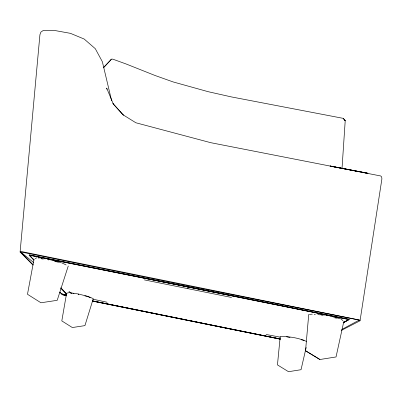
<?xml version="1.0" encoding="UTF-8"?>
<svg xmlns="http://www.w3.org/2000/svg" width="402" height="402" viewBox="0 0 402 402"><rect width="100%" height="100%" fill="white"/><g stroke="black" fill="none" stroke-linecap="round" stroke-linejoin="round"><path stroke-width="0.6" d="M187.925 288.661L188.025 286.847L29.155 255.104L33.858 260.009M342.007 168.674L345.212 120.741L344.695 119.771L343.087 118.329L231.331 96.902L208.226 91.706L173.076 81.918L154.956 75.455L126.127 63.993L113.103 59.265L111.907 59.044L110.957 59.401M343.816 321.479L336.037 356.956L319.917 359.509L305.545 350.765L308.736 314.414M33.014 265.114L20.1 252.024L39.924 34.718L40.883 32.115L43.225 30.492L55.496 30.642L70.43 33.341L84.174 39.039L95.304 48.697L102.359 61.737L111.655 100.837M341.278 330.439L360.046 320.771L381.9 178.9L381.674 177.016L380.764 175.981L210.738 142.685L135.861 122.766L123.148 114.871L112.952 103.575L123.394 115.138L123.148 114.871M34.049 259.069L27.482 294.279L40.949 302.771L57.215 300.319L68.27 265.963M78.239 294.56L78.345 294.103L78.445 294.601M306.158 347.459L301.033 369.709L288.525 371.699L277.46 364.9L280.214 336.534C289.038 336.368 298.359 337.831 306.394 341.383M48.386 260.064L48.526 259.476M103.962 67.34L111.148 59.551L103.309 67.702M343.745 322.309L349.147 319.283L29.215 254.873L31.351 257.104M341.71 329.529L359.303 320.047L360.046 320.771M35.19 258.541L36.899 257.752M20.1 252.024L22.532 251.778L359.303 320.047L188.076 285.917L20.567 251.863L33.2 264.843M314.168 314.575L315.389 314.394M309.334 314.374L312.324 314.178M38.1 257.908L39.306 258.069M41.11 258.305L42.316 258.466M44.119 258.702L45.325 258.858M47.134 259.094L48.335 259.255M317.751 314.203L318.982 314.374M320.213 314.55L322.057 314.811M323.288 314.982L324.52 315.158M325.751 315.334L327.595 315.59M40.788 258.627L43.295 259.099M266.094 334.484L280.224 337.152M319.057 314.676L320.283 314.912M321.51 315.143L322.731 315.379M330.268 166.011L368.051 173.262M359.865 171.8L330.062 166.081L367.775 173.317L361.081 172.031M84.817 295.872L87.716 296.45L90.219 297.797M301.118 339.71L304.128 340.308M144.358 279.887L231.542 297.445M280.546 339.042L92.515 300.907M188.025 286.847L349.112 319.525L343.172 322.841L349.112 319.525L29.155 255.104L33.929 260.054M92.52 300.867L161.112 314.781M162.338 315.027L178.87 318.384M180.096 318.63L186.216 319.871M188.056 320.248L212.557 325.218M213.784 325.464L280.556 339.007M92.209 300.972L280.249 339.117M279.691 339.032L92.264 301.068M286.566 336.75L290.053 337.469M70.501 292.963L71.662 293.199M72.822 293.44L73.978 293.681M54.702 261.401L58.335 262.174M334.147 317.67L336.524 318.178M92.968 299.183L107.083 302.244M49.531 259.566L60.863 262.541M329.439 315.851L331.188 316.329M332.353 316.645L334.102 317.118M335.268 317.434L340.514 318.856M61.461 262.697L66.174 264.958M305.545 350.765L319.917 359.509M20.542 251.868L33.637 262.531M68.968 291.375L71.39 293.349M341.097 319.012L342.906 320.655M60.828 287.932L66.471 293.777M33.059 258.888L33.914 259.782M60.898 287.943L66.491 293.782M60.853 288.128L66.446 293.957M113.248 103.907L106.681 88.063L106.937 89.294M66.596 293.234L61.807 320.902L72.335 327.545L84.928 325.62L93.269 298.641L88.279 296.485L78.234 293.968L69.194 292.616L66.596 293.234M66.486 294.922L61.571 293.927L59.813 292.153L62.712 294.867L66.576 295.782L64.737 295.405L61.571 293.927L66.481 294.927M343.248 118.459L343.574 118.876L343.248 118.459M344.655 119.982L343.921 119.163L345.212 120.741L344.655 119.982"/></g></svg>
